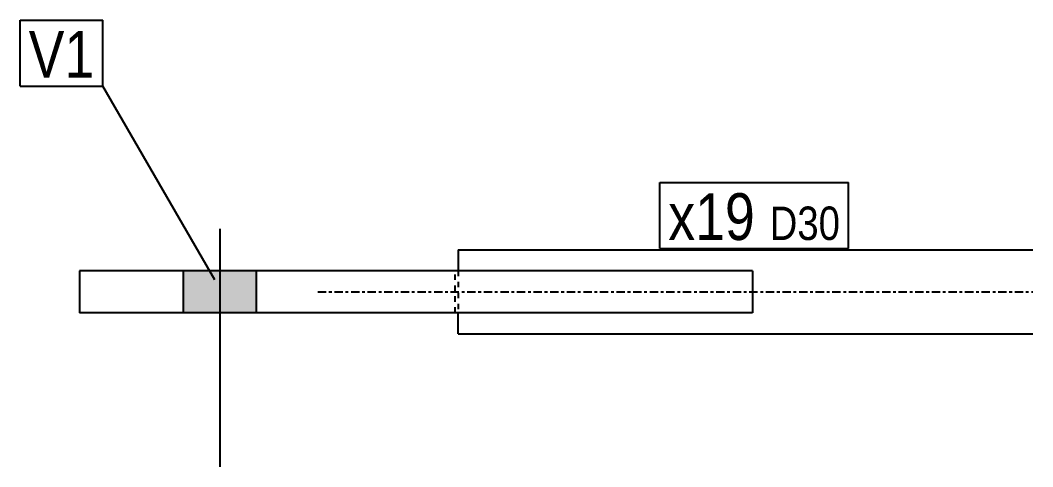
# Model space of a CAD drawing. Header units: millimetres. Extents: x 12 to 17190, y -28 to 354.
# Drawn here: x 11794.7 to 12155.9, y -28 to 131.5 of the extents above; entities that cross this region are included whole.
import ezdxf

# ---------------------------------------------------------------- set-up
doc = ezdxf.new("R2010")
doc.units = ezdxf.units.MM
doc.linetypes.add('DXK_LINE_DOT2', pattern=[3.9198, 1.9599, -1.9599])
doc.linetypes.add('DXK_LINE_DOT3', pattern=[5.9187, 2.979, -0.9799, 0.9799, -0.9799])
doc.layers.add('STÅL', color=7, linetype='Continuous')
doc.layers.add('TEKST', color=7, linetype='Continuous')
doc.styles.add('Arial Narrow', font='ARIALN.TTF', dxfattribs={"height": 0.2})

msp = doc.modelspace()

# ---------------------------------------------------------------- hatches: boundary and pattern name
at = {"layer": 'STÅL', "linetype": 'Continuous'}
msp.add_hatch(color=96, dxfattribs=at).paths.add_polyline_path([(11852.88, 27), (11878.88, 27), (11878.88, 42), (11852.88, 42)])

# ---------------------------------------------------------------- linework, layer by layer
at = {"layer": 'STÅL', "color": 96, "linetype": 'Continuous'}
for p, q in [((11865.88, 57), (11865.88, -28)), ((11852.88, 42), (11852.88, 27)), ((11878.88, 42), (11878.88, 27))]:
    msp.add_line(p, q, dxfattribs=at)
at = {"layer": 'STÅL', "color": 2, "linetype": 'Continuous'}
for p, q in [((11950.88, 49.5), (12155.88, 49.5)), ((11950.88, 49.5), (11950.88, 42)), ((12055.88, 42), (11815.88, 42)), ((11815.88, 42), (11815.88, 27)), ((12055.88, 42), (12055.88, 27)), ((12055.88, 27), (11815.88, 27)), ((11950.88, 19.5), (11950.88, 27)), ((11950.88, 19.5), (12155.88, 19.5))]:
    msp.add_line(p, q, dxfattribs=at)
at = {"layer": 'STÅL', "color": 7, "linetype": 'DXK_LINE_DOT2'}
for p, q in [((11949.88, 27), (11949.88, 42)), ((11950.88, 42), (11950.88, 27))]:
    msp.add_line(p, q, dxfattribs=at)
at = {"layer": 'STÅL', "color": 7, "linetype": 'DXK_LINE_DOT3'}
msp.add_line((11900.88, 34.5), (12155.88, 34.5), dxfattribs=at)
at = {"layer": 'TEKST', "color": 7, "linetype": 'Continuous'}
for p, q in [((11794.73, 131.49), (11824.17, 131.49)), ((11794.73, 107.99), (11794.73, 131.49)), ((11824.17, 107.99), (11824.17, 131.49)), ((11794.73, 107.99), (11824.17, 107.99)), ((11864.17, 38.71), (11824.17, 107.99)), ((12022.88, 73.5), (12090.17, 73.5)), ((12022.88, 50), (12022.88, 73.5)), ((12090.17, 50), (12090.17, 73.5)), ((12022.88, 50), (12090.17, 50))]:
    msp.add_line(p, q, dxfattribs=at)

# ---------------------------------------------------------------- wipeouts: each hides what was drawn before it
at = {"color": 0}
for points in [[(11821.17, 110.99), (11821.17, 128.49), (11797.73, 128.49), (11797.73, 110.99)], [(12056.8, 53), (12056.8, 70.5), (12025.88, 70.5), (12025.88, 53)], [(12087.17, 53), (12087.17, 65.5), (12062.05, 65.5), (12062.05, 53)]]:
    msp.add_wipeout(points, dxfattribs=at).dxf.layer = 'TEKST'

# ---------------------------------------------------------------- next in the draw order: wipeouts: each hides what was drawn before it
for points in [[(11821.17, 110.99), (11821.17, 128.49), (11797.73, 128.49), (11797.73, 110.99)], [(12056.8, 53), (12056.8, 70.5), (12025.88, 70.5), (12025.88, 53)], [(12087.17, 53), (12087.17, 65.5), (12062.05, 65.5), (12062.05, 53)]]:
    msp.add_wipeout(points, dxfattribs=at).dxf.layer = 'TEKST'

# ---------------------------------------------------------------- next in the draw order: texts
at = {"layer": 'TEKST', "color": 3, "style": 'Arial Narrow'}
for s, height, p in [('V1', 16.702, (11797.73, 110.99)), ('x19', 16.702, (12025.88, 53)), ('D30', 11.93, (12062.05, 53))]:
    msp.add_text(s, height=height, dxfattribs=at).set_placement(p)

doc.saveas('drawing.dxf')
